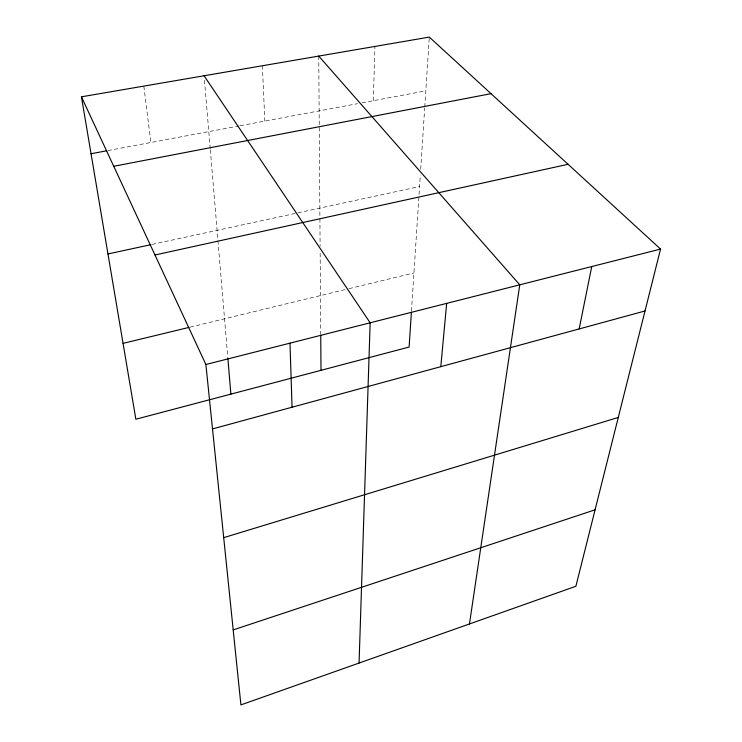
<?xml version="1.0" encoding="UTF-8"?>
<svg xmlns="http://www.w3.org/2000/svg" width="742" height="742" viewBox="0 0 742 742"><rect width="100%" height="100%" fill="white"/><g stroke="black" fill="none" stroke-linecap="round" stroke-linejoin="round"><path stroke-width="0.56" stroke-dasharray="3.71 2.78" d="M373.319 100.717L374.942 46.431M411.458 311.083L420.324 174.973M420.705 169.195L424.684 108.1M424.758 106.95L429.312 37.1M190.091 327.139L348.017 288.898M349.12 288.638L413.943 272.935M152.064 244.415L419.573 186.53M107.989 150.552L239.063 125.936M240.176 125.723L357.514 103.685M362.031 102.832L425.806 90.858M143.818 86.118L150.886 142.492M204.477 80.331L210.227 148.66M210.32 149.791L217.87 239.49M217.963 240.64L227.813 357.635M262.362 65.76L264.848 121.085M318.745 56.086L319.904 217.378M319.913 218.538L320.108 246.344M320.164 253.3L320.739 334.085"/><path stroke-width="1.11" d="M359.063 663.06L370.156 322.798L204.087 75.767M411.383 312.215L409.111 347.052L135.86 419.23L81.444 96.822L429.312 37.1L660.556 249.08L575.885 586.273L240.909 704.9L205.886 364.498L81.444 96.822M440.804 366.659L446.665 303.376M469.463 623.957L519.762 284.817L318.745 56.086M579.168 328.929L591.745 266.545M233.192 629.912L595.084 509.81M223.704 537.653L618.272 417.458M212.509 428.913L645.011 310.981M205.886 364.498L660.556 249.08M123.061 343.37L188.978 327.407M154.976 254.988L568.075 164.297M107.97 253.959L150.932 244.665M113.73 166.282L491.018 93.668M91.053 153.733L106.857 150.765M227.905 358.776L230.883 394.132M289.983 343.147L292.06 407.219M320.748 335.217L320.998 370.323"/></g></svg>
